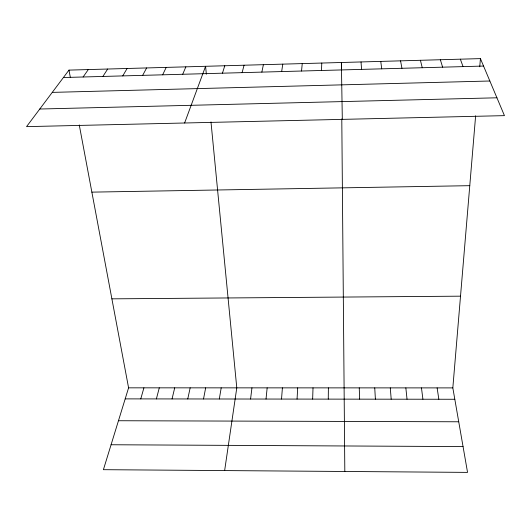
<?xml version="1.0" encoding="UTF-8"?>
<svg xmlns="http://www.w3.org/2000/svg" width="531" height="531" viewBox="0 0 531 531"><rect width="100%" height="100%" fill="white"/><g stroke="black" fill="none" stroke-linecap="round" stroke-linejoin="round"><path stroke-width="0.8" d="M328.271 399.12L328.39 387.876M312.646 399.1L313.018 387.869M321.481 70.484L321.779 63.05M297.061 399.08L297.692 387.869M281.523 399.06L282.406 387.862M79.258 124.938L128.582 387.836L103.406 469.683L467.545 472.384L452.83 387.895L475.63 115.798M479.745 66.76L480.422 58.616L68.977 70.112L26.55 126.637L504.45 115.639L480.422 58.616M301.535 71.028L302.245 63.594M266.024 399.046L267.159 387.862M250.566 399.027L251.953 387.856M224.64 470.585L236.786 387.856L210.98 121.898M281.662 71.572L282.784 64.138M219.31 398.993L221.201 387.856M203.512 398.973L205.663 387.849M261.856 72.11L263.389 64.682M187.762 398.954L190.164 387.849M172.051 398.934L174.706 387.842M156.386 398.92L159.287 387.842M242.116 72.647L244.054 65.22M140.768 398.9L143.914 387.836M222.443 73.185L224.786 65.758M184.609 123L205.583 66.295L206.353 74.214M182.71 74.267L185.863 66.846M162.652 74.818L166.216 67.397M142.66 75.362L146.636 67.941M122.747 75.906L127.121 68.486M102.895 76.451L107.674 69.03M83.121 76.988L88.292 69.574M63.408 77.526L483.562 66.056M52.257 92.387L489.861 81.004M39.772 109.021L496.936 97.797M91.87 192.136L469.776 185.677M111.888 298.847L460.516 296.172M128.582 387.836L452.83 387.895M125.183 398.881L454.808 399.266M118.466 420.731L458.731 421.78M111.072 444.752L463.052 446.584M460.357 59.18L463.052 66.621M440.358 59.737L442.615 67.178M420.426 60.295L422.251 67.729M400.56 60.846L401.954 68.287M68.977 70.112L70.351 77.44M437.126 387.895L438.838 399.246M380.76 61.404L381.729 68.838M421.468 387.889L422.915 399.226M405.85 387.889L407.031 399.206M390.278 387.882L391.194 399.193M361.034 61.954L361.578 69.388M374.74 387.882L375.397 399.173M359.248 387.876L359.646 399.153M342.316 119.369L341.373 62.505L341.433 70.53M344.818 471.475L341.791 118.884"/></g></svg>
